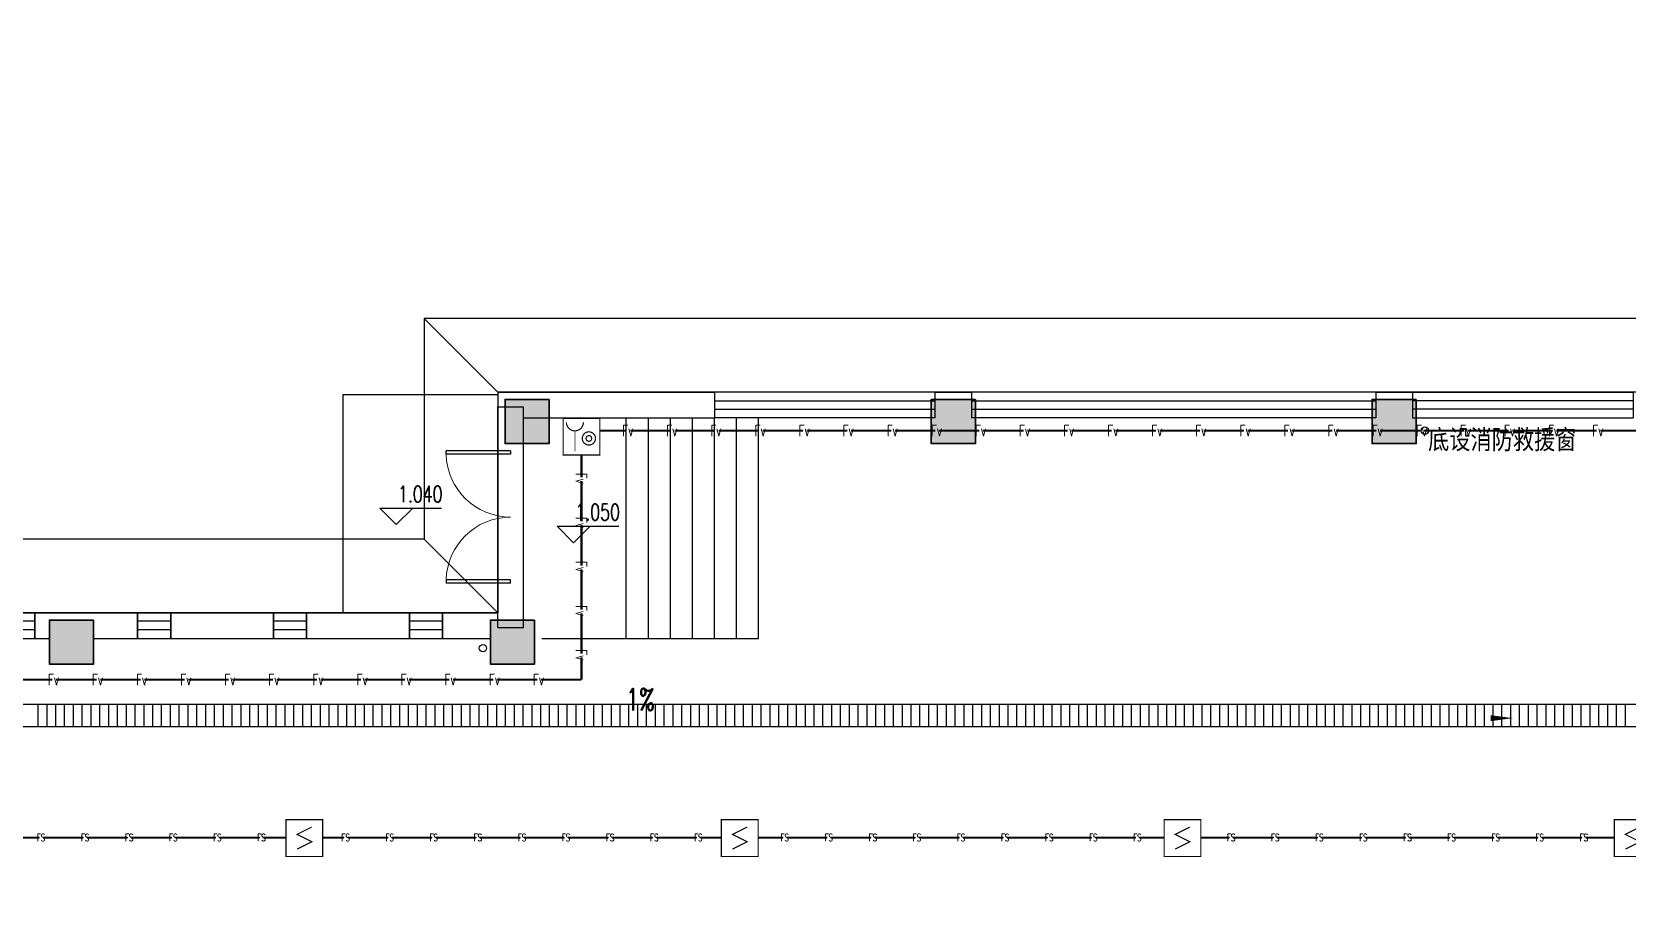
# Model space of a CAD drawing. Extents: x 815029915 to 815825525, y 579155098 to 579748855.
# Drawn here: x 815595928 to 815617636, y 579583077 to 579594927 of the extents above; entities that cross this region are included whole.
import ezdxf

# ---------------------------------------------------------------- set-up
doc = ezdxf.new("R2010")
doc.units = 0
doc.header["$LTSCALE"] = 100
doc.header["$MEASUREMENT"] = 0
for name, color, linetype in [('COLUMN', 9, 'Continuous'), ('DIM_ELEV', 3, 'Continuous'), ('DIM_SYMB', 3, 'Continuous'), ('E-TEXT-PLAN-DER', 7, 'Continuous'), ('GROUND', 2, 'Continuous'), ('PUB_TEXT', 7, 'Continuous'), ('STAIR', 2, 'Continuous'), ('T-EQUP-FIRE', 7, 'Continuous'), ('WALL', 9, 'Continuous'), ('WINDOW', 4, 'Continuous'), ('电-弱电平面-线缆', 3, 'Continuous')]:
    doc.layers.add(name, color=color, linetype=linetype)
doc.layers.add('柱填充', color=9, linetype='Continuous', lineweight=18)
doc.layers.add('砼柱', color=2, linetype='Continuous', lineweight=35)
doc.styles.add('_TCH_DIM', font='SIMPLEX', dxfattribs={"bigfont": 'GBCBIG'})
doc.styles.add('IDQSTYLE', font='txt.shx', dxfattribs={"width": 0.7, "bigfont": 'hztxt.shx'})
doc.styles.add('宋体-TK', font='', dxfattribs={"width": 0.8})
doc.styles.get('宋体-TK').set_extended_font_data('SimSun')
doc.linetypes.add('消防电话线路A', pattern='A,5.5,-0.25,["Fv",IDQSTYLE,S=1.5,R=0,X=-0.125,Y=-0.75],-0.25', length=6)
doc.linetypes.add('火灾报警信号线路', pattern='A,5.5,-0.25,["FS",IDQSTYLE,S=1,R=0,X=-0.125,Y=-0.5],-0.25', length=6)

# ---------------------------------------------------------------- blocks, each defined once
blk = doc.blocks.new('HC001224')
at = {"color": 0, "linetype": 'Continuous', "const_width": 0.2}
blk.add_lwpolyline([(-3.125, 3.125), (3.125, 3.125), (3.125, -3.125), (-3.125, -3.125)], close=True, dxfattribs=at)
blk.add_lwpolyline([(1.25, 1.875), (-1.25, 0.625), (1.25, -0.625), (-1.25, -1.875)], dxfattribs=at)
at = {"color": 0, "style": 'IDQSTYLE', "width": 0.7}
blk.add_attdef('PSFHATT', (5.125, -3.125), '', height=2.5, dxfattribs=at)
blk = doc.blocks.new('HC001208')
at = {"color": 0, "linetype": 'Continuous', "const_width": 0.2}
blk.add_lwpolyline([(-3.12, 3.12), (3.12, 3.12), (3.12, -3.12), (-3.12, -3.12)], close=True, dxfattribs=at)
blk.add_lwpolyline([(-2.56, 2.42, 0.198912), (-2.14, 1.4, 0.198912), (-1.12, 0.98, 0.198912), (-0.1, 1.4, 0.198912), (0.32, 2.42)], format="xyb", dxfattribs=at)
at = {"color": 0, "linetype": 'Continuous', "const_width": 0.128}
blk.add_lwpolyline([(-1.12, 0.98), (-1.12, -2.52)], dxfattribs=at)
at = {"color": 0, "linetype": 'Continuous', "const_width": 0.2}
for points in [[(2.38, -0.31, 1), (0.14, -0.31, 1)], [(0.78, -0.31, 1), (1.74, -0.31, 1)]]:
    blk.add_lwpolyline(points, format="xyb", close=True, dxfattribs=at)
at = {"layer": 'E-TEXT-PLAN-DER', "color": 0, "style": 'IDQSTYLE', "width": 0.7}
blk.add_attdef('PSFHATT', (5.12, -3.12), '', height=2.5, dxfattribs=at)
blk = doc.blocks.new('$TCHSYS$WIN2D')
for p, q in [((-0.5, 0.5), (0.5, 0.5)), ((-0.5, 0.5), (-0.5, -0.5)), ((0.5, 0.5), (0.5, -0.5)), ((0.5, 0.1667), (-0.5, 0.1667)), ((0.5, -0.1667), (-0.5, -0.1667)), ((-0.5, -0.5), (0.5, -0.5))]:
    blk.add_line(p, q)
blk = doc.blocks.new('$DorLib2D$00000002')
for p, q in [((-0.5, 0), (-0.5, 0.4875)), ((-0.475, 0.4875), (-0.5, 0.4875)), ((-0.475, 0), (-0.475, 0.4875)), ((0.475, 0), (0.475, 0.4875)), ((0.475, 0.4875), (0.5, 0.4875)), ((0.5, 0), (0.5, 0.4875)), ((-0.5, 0), (-0.475, 0)), ((0.5, 0), (0.475, 0))]:
    blk.add_line(p, q)
at = {"lineweight": 13}
for centre, start, end in [((-0.4875, 0), 0, 88.53072), ((0.4875, 0), 91.46928, 180)]:
    blk.add_arc(centre, 0.4875, start, end, dxfattribs=at)

msp = doc.modelspace()

# ---------------------------------------------------------------- hatches: boundary and pattern name
at = {"layer": '柱填充', "lineweight": 18}
for points in [[(815602966.8, 579589927.4), (815602366.8, 579589927.4), (815602366.8, 579589327.4), (815602966.8, 579589327.4)], [(815608766.8, 579589927.4), (815608166.8, 579589927.4), (815608166.8, 579589327.4), (815608766.8, 579589327.4)], [(815614766.8, 579589927.4), (815614166.8, 579589927.4), (815614166.8, 579589327.4), (815614766.8, 579589327.4)], [(815596766.8, 579586927.4), (815596166.8, 579586927.4), (815596166.8, 579586327.4), (815596766.8, 579586327.4)], [(815602766.8, 579586927.4), (815602166.8, 579586927.4), (815602166.8, 579586327.4), (815602766.8, 579586327.4)]]:
    msp.add_hatch(color=250, dxfattribs=at).paths.add_polyline_path(points)

# ---------------------------------------------------------------- linework, layer by layer
for p, q in [((815620666.8, 579590027.4), (815602266.8, 579590027.4)), ((815602266.8, 579590027.4), (815602266.8, 579587027.4)), ((815602266.8, 579587027.4), (815590266.8, 579587027.4)), ((815645846.9, 579585777.4), (815590616.8, 579585777.4)), ((815590616.8, 579585477.4), (815646146.9, 579585477.4))]:
    msp.add_line(p, q)
at = {"color": 2}
for p, q in [((815604016.8, 579586677.4), (815604016.8, 579589677.4)), ((815604316.8, 579586677.4), (815604316.8, 579589677.4)), ((815604616.8, 579586677.4), (815604616.8, 579589677.4)), ((815604916.8, 579586677.4), (815604916.8, 579589677.4)), ((815605216.8, 579586677.4), (815605216.8, 579589677.4)), ((815605516.8, 579586677.4), (815605516.8, 579589677.4)), ((815605816.8, 579586677.4), (815605816.8, 579589677.4)), ((815602866.8, 579586677.4), (815605816.8, 579586677.4))]:
    msp.add_line(p, q, dxfattribs=at)
at = {"color": 252, "linetype": 'Continuous'}
for p, q in [((815596009.1, 579585777.4), (815596009.1, 579585477.4)), ((815596129.1, 579585777.4), (815596129.1, 579585477.4)), ((815596249.1, 579585777.4), (815596249.1, 579585477.4)), ((815596369.1, 579585777.4), (815596369.1, 579585477.4)), ((815596489.1, 579585777.4), (815596489.1, 579585477.4)), ((815596609.1, 579585777.4), (815596609.1, 579585477.4)), ((815596729.1, 579585777.4), (815596729.1, 579585477.4)), ((815596849.1, 579585777.4), (815596849.1, 579585477.4)), ((815596969.1, 579585777.4), (815596969.1, 579585477.4)), ((815597089.1, 579585777.4), (815597089.1, 579585477.4)), ((815597209.1, 579585777.4), (815597209.1, 579585477.4)), ((815597329.1, 579585777.4), (815597329.1, 579585477.4)), ((815597449.1, 579585777.4), (815597449.1, 579585477.4)), ((815597569.1, 579585777.4), (815597569.1, 579585477.4)), ((815597689.1, 579585777.4), (815597689.1, 579585477.4)), ((815597809.1, 579585777.4), (815597809.1, 579585477.4)), ((815597929.1, 579585777.4), (815597929.1, 579585477.4)), ((815598049.1, 579585777.4), (815598049.1, 579585477.4)), ((815598169.1, 579585777.4), (815598169.1, 579585477.4)), ((815598289.1, 579585777.4), (815598289.1, 579585477.4)), ((815598409.1, 579585777.4), (815598409.1, 579585477.4)), ((815598529.1, 579585777.4), (815598529.1, 579585477.4)), ((815598649.1, 579585777.4), (815598649.1, 579585477.4)), ((815598769.1, 579585777.4), (815598769.1, 579585477.4)), ((815598889.1, 579585777.4), (815598889.1, 579585477.4)), ((815599009.1, 579585777.4), (815599009.1, 579585477.4)), ((815599129.1, 579585777.4), (815599129.1, 579585477.4)), ((815599249.1, 579585777.4), (815599249.1, 579585477.4)), ((815599369.1, 579585777.4), (815599369.1, 579585477.4)), ((815599489.1, 579585777.4), (815599489.1, 579585477.4)), ((815599609.1, 579585777.4), (815599609.1, 579585477.4)), ((815599729.1, 579585777.4), (815599729.1, 579585477.4)), ((815599849.1, 579585777.4), (815599849.1, 579585477.4)), ((815599969.1, 579585777.4), (815599969.1, 579585477.4)), ((815600089.1, 579585777.4), (815600089.1, 579585477.4)), ((815600209.1, 579585777.4), (815600209.1, 579585477.4)), ((815600329.1, 579585777.4), (815600329.1, 579585477.4)), ((815600449.1, 579585777.4), (815600449.1, 579585477.4)), ((815600569.1, 579585777.4), (815600569.1, 579585477.4)), ((815600689.1, 579585777.4), (815600689.1, 579585477.4)), ((815600809.1, 579585777.4), (815600809.1, 579585477.4)), ((815600929.1, 579585777.4), (815600929.1, 579585477.4)), ((815601049.1, 579585777.4), (815601049.1, 579585477.4)), ((815601169.1, 579585777.4), (815601169.1, 579585477.4)), ((815601289.1, 579585777.4), (815601289.1, 579585477.4)), ((815601409.1, 579585777.4), (815601409.1, 579585477.4)), ((815601529.1, 579585777.4), (815601529.1, 579585477.4)), ((815601649.1, 579585777.4), (815601649.1, 579585477.4)), ((815601769.1, 579585777.4), (815601769.1, 579585477.4)), ((815601889.1, 579585777.4), (815601889.1, 579585477.4)), ((815602009.1, 579585777.4), (815602009.1, 579585477.4)), ((815602129.1, 579585777.4), (815602129.1, 579585477.4)), ((815602249.1, 579585777.4), (815602249.1, 579585477.4)), ((815602369.1, 579585777.4), (815602369.1, 579585477.4)), ((815602489.1, 579585777.4), (815602489.1, 579585477.4)), ((815602609.1, 579585777.4), (815602609.1, 579585477.4)), ((815602729.1, 579585777.4), (815602729.1, 579585477.4)), ((815602849.1, 579585777.4), (815602849.1, 579585477.4)), ((815602969.1, 579585777.4), (815602969.1, 579585477.4)), ((815603089.1, 579585777.4), (815603089.1, 579585477.4)), ((815603209.1, 579585777.4), (815603209.1, 579585477.4)), ((815603329.1, 579585777.4), (815603329.1, 579585477.4)), ((815603449.1, 579585777.4), (815603449.1, 579585477.4)), ((815603569.1, 579585777.4), (815603569.1, 579585477.4)), ((815603689.1, 579585777.4), (815603689.1, 579585477.4)), ((815603809.1, 579585777.4), (815603809.1, 579585477.4)), ((815603929.1, 579585777.4), (815603929.1, 579585477.4)), ((815604049.1, 579585777.4), (815604049.1, 579585477.4)), ((815604169.1, 579585777.4), (815604169.1, 579585477.4)), ((815604289.1, 579585777.4), (815604289.1, 579585477.4)), ((815604409.1, 579585777.4), (815604409.1, 579585477.4)), ((815604529.1, 579585777.4), (815604529.1, 579585477.4)), ((815604649.1, 579585777.4), (815604649.1, 579585477.4)), ((815604769.1, 579585777.4), (815604769.1, 579585477.4)), ((815604889.1, 579585777.4), (815604889.1, 579585477.4)), ((815605009.1, 579585777.4), (815605009.1, 579585477.4)), ((815605129.1, 579585777.4), (815605129.1, 579585477.4)), ((815605249.1, 579585777.4), (815605249.1, 579585477.4)), ((815605369.1, 579585777.4), (815605369.1, 579585477.4)), ((815605489.1, 579585777.4), (815605489.1, 579585477.4)), ((815605609.1, 579585777.4), (815605609.1, 579585477.4)), ((815605729.1, 579585777.4), (815605729.1, 579585477.4)), ((815605849.1, 579585777.4), (815605849.1, 579585477.4)), ((815605969.1, 579585777.4), (815605969.1, 579585477.4)), ((815606089.1, 579585777.4), (815606089.1, 579585477.4)), ((815606209.1, 579585777.4), (815606209.1, 579585477.4)), ((815606329.1, 579585777.4), (815606329.1, 579585477.4)), ((815606449.1, 579585777.4), (815606449.1, 579585477.4)), ((815606569.1, 579585777.4), (815606569.1, 579585477.4)), ((815606689.1, 579585777.4), (815606689.1, 579585477.4)), ((815606809.1, 579585777.4), (815606809.1, 579585477.4)), ((815606929.1, 579585777.4), (815606929.1, 579585477.4)), ((815607049.1, 579585777.4), (815607049.1, 579585477.4)), ((815607169.1, 579585777.4), (815607169.1, 579585477.4)), ((815607289.1, 579585777.4), (815607289.1, 579585477.4)), ((815607409.1, 579585777.4), (815607409.1, 579585477.4)), ((815607529.1, 579585777.4), (815607529.1, 579585477.4)), ((815607649.1, 579585777.4), (815607649.1, 579585477.4)), ((815607769.1, 579585777.4), (815607769.1, 579585477.4)), ((815607889.1, 579585777.4), (815607889.1, 579585477.4)), ((815608009.1, 579585777.4), (815608009.1, 579585477.4)), ((815608129.1, 579585777.4), (815608129.1, 579585477.4)), ((815608249.1, 579585777.4), (815608249.1, 579585477.4)), ((815608369.1, 579585777.4), (815608369.1, 579585477.4)), ((815608489.1, 579585777.4), (815608489.1, 579585477.4)), ((815608609.1, 579585777.4), (815608609.1, 579585477.4)), ((815608729.1, 579585777.4), (815608729.1, 579585477.4)), ((815608849.1, 579585777.4), (815608849.1, 579585477.4)), ((815608969.1, 579585777.4), (815608969.1, 579585477.4)), ((815609089.1, 579585777.4), (815609089.1, 579585477.4)), ((815609209.1, 579585777.4), (815609209.1, 579585477.4)), ((815609329.1, 579585777.4), (815609329.1, 579585477.4)), ((815609449.1, 579585777.4), (815609449.1, 579585477.4)), ((815609569.1, 579585777.4), (815609569.1, 579585477.4)), ((815609689.1, 579585777.4), (815609689.1, 579585477.4)), ((815609809.1, 579585777.4), (815609809.1, 579585477.4)), ((815609929.1, 579585777.4), (815609929.1, 579585477.4)), ((815610049.1, 579585777.4), (815610049.1, 579585477.4)), ((815610169.1, 579585777.4), (815610169.1, 579585477.4)), ((815610289.1, 579585777.4), (815610289.1, 579585477.4)), ((815610409.1, 579585777.4), (815610409.1, 579585477.4)), ((815610529.1, 579585777.4), (815610529.1, 579585477.4)), ((815610649.1, 579585777.4), (815610649.1, 579585477.4)), ((815610769.1, 579585777.4), (815610769.1, 579585477.4)), ((815610889.1, 579585777.4), (815610889.1, 579585477.4)), ((815611009.1, 579585777.4), (815611009.1, 579585477.4)), ((815611129.1, 579585777.4), (815611129.1, 579585477.4)), ((815611249.1, 579585777.4), (815611249.1, 579585477.4)), ((815611369.1, 579585777.4), (815611369.1, 579585477.4)), ((815611489.1, 579585777.4), (815611489.1, 579585477.4)), ((815611609.1, 579585777.4), (815611609.1, 579585477.4)), ((815611729.1, 579585777.4), (815611729.1, 579585477.4)), ((815611849.1, 579585777.4), (815611849.1, 579585477.4)), ((815611969.1, 579585777.4), (815611969.1, 579585477.4)), ((815612089.1, 579585777.4), (815612089.1, 579585477.4)), ((815612209.1, 579585777.4), (815612209.1, 579585477.4)), ((815612329.1, 579585777.4), (815612329.1, 579585477.4)), ((815612449.1, 579585777.4), (815612449.1, 579585477.4)), ((815612569.1, 579585777.4), (815612569.1, 579585477.4)), ((815612689.1, 579585777.4), (815612689.1, 579585477.4)), ((815612809.1, 579585777.4), (815612809.1, 579585477.4)), ((815612929.1, 579585777.4), (815612929.1, 579585477.4)), ((815613049.1, 579585777.4), (815613049.1, 579585477.4)), ((815613169.1, 579585777.4), (815613169.1, 579585477.4)), ((815613289.1, 579585777.4), (815613289.1, 579585477.4)), ((815613409.1, 579585777.4), (815613409.1, 579585477.4)), ((815613529.1, 579585777.4), (815613529.1, 579585477.4)), ((815613649.1, 579585777.4), (815613649.1, 579585477.4)), ((815613769.1, 579585777.4), (815613769.1, 579585477.4)), ((815613889.1, 579585777.4), (815613889.1, 579585477.4)), ((815614009.1, 579585777.4), (815614009.1, 579585477.4)), ((815614129.1, 579585777.4), (815614129.1, 579585477.4)), ((815614249.1, 579585777.4), (815614249.1, 579585477.4)), ((815614369.1, 579585777.4), (815614369.1, 579585477.4)), ((815614489.1, 579585777.4), (815614489.1, 579585477.4)), ((815614609.1, 579585777.4), (815614609.1, 579585477.4)), ((815614729.1, 579585777.4), (815614729.1, 579585477.4)), ((815614849.1, 579585777.4), (815614849.1, 579585477.4)), ((815614969.1, 579585777.4), (815614969.1, 579585477.4)), ((815615089.1, 579585777.4), (815615089.1, 579585477.4)), ((815615209.1, 579585777.4), (815615209.1, 579585477.4)), ((815615329.1, 579585777.4), (815615329.1, 579585477.4)), ((815615449.1, 579585777.4), (815615449.1, 579585477.4)), ((815615569.1, 579585777.4), (815615569.1, 579585477.4)), ((815615689.1, 579585777.4), (815615689.1, 579585477.4)), ((815615809.1, 579585777.4), (815615809.1, 579585477.4)), ((815615929.1, 579585777.4), (815615929.1, 579585477.4)), ((815616049.1, 579585777.4), (815616049.1, 579585477.4)), ((815616169.1, 579585777.4), (815616169.1, 579585477.4)), ((815616289.1, 579585777.4), (815616289.1, 579585477.4)), ((815616409.1, 579585777.4), (815616409.1, 579585477.4)), ((815616529.1, 579585777.4), (815616529.1, 579585477.4)), ((815616649.1, 579585777.4), (815616649.1, 579585477.4)), ((815616769.1, 579585777.4), (815616769.1, 579585477.4)), ((815616889.1, 579585777.4), (815616889.1, 579585477.4)), ((815617009.1, 579585777.4), (815617009.1, 579585477.4)), ((815617129.1, 579585777.4), (815617129.1, 579585477.4)), ((815617249.1, 579585777.4), (815617249.1, 579585477.4)), ((815617369.1, 579585777.4), (815617369.1, 579585477.4)), ((815617489.1, 579585777.4), (815617489.1, 579585477.4)), ((815617609.1, 579585777.4), (815617609.1, 579585477.4))]:
    msp.add_line(p, q, dxfattribs=at)
for centre in [(815614883.2, 579589503.3), (815602066, 579586545.4)]:
    msp.add_circle(centre, 50)
at = {"layer": 'COLUMN'}
for points in [[(815608166.8, 579589327.4), (815608766.8, 579589327.4), (815608766.8, 579589927.4), (815608166.8, 579589927.4)], [(815614166.8, 579589327.4), (815614766.8, 579589327.4), (815614766.8, 579589927.4), (815614166.8, 579589927.4)], [(815596166.8, 579586327.4), (815596766.8, 579586327.4), (815596766.8, 579586927.4), (815596166.8, 579586927.4)], [(815602166.8, 579586327.4), (815602766.8, 579586327.4), (815602766.8, 579586927.4), (815602166.8, 579586927.4)]]:
    msp.add_lwpolyline(points, close=True, dxfattribs=at)
at = {"layer": 'DIM_ELEV'}
for p, q in [((815600885.9, 579588224.9), (815600660.9, 579588449.9)), ((815600660.9, 579588449.9), (815601502, 579588449.9)), ((815600885.9, 579588224.9), (815601110.9, 579588449.9)), ((815603299.3, 579587979.8), (815603074.3, 579588204.8)), ((815603074.3, 579588204.8), (815603915.5, 579588204.8)), ((815603299.3, 579587979.8), (815603524.3, 579588204.8))]:
    msp.add_line(p, q, dxfattribs=at)
at = {"layer": 'DIM_SYMB'}
msp.add_lwpolyline([(815592319.5, 579585592.6, 0, 0, 0), (815616080.6, 579585592.6, 0, 80, 0), (815615780.6, 579585592.6, 0, 0, 0)], format="xyseb", dxfattribs=at)
at = {"layer": 'GROUND'}
for p, q in [((815602266.8, 579590027.4), (815601266.8, 579591027.4)), ((815602266.8, 579587027.4), (815601266.8, 579588027.4))]:
    msp.add_line(p, q, dxfattribs=at)
for points in [[(815661777.4, 579588145.4), (815658171.1, 579584539.2), (815650182.9, 579592527.4), (815648966.8, 579592527.4), (815648966.8, 579594027.4), (815633666.8, 579594027.4), (815633666.8, 579594927.4), (815625266.8, 579594927.4), (815625266.8, 579588027.4), (815621666.8, 579588027.4), (815621666.8, 579591027.4), (815601266.8, 579591027.4), (815601266.8, 579588027.4), (815589266.8, 579588027.4), (815589266.8, 579574227.4), (815601266.8, 579574227.4), (815601266.8, 579571227.4), (815620266.8, 579571227.4)], [(815661777.4, 579586731.2), (815658171.1, 579583125), (815649768.7, 579591527.4), (815647966.8, 579591527.4), (815647966.8, 579593027.4), (815632666.8, 579593027.4), (815632666.8, 579593927.4), (815626266.8, 579593927.4), (815626266.8, 579587027.4), (815620666.8, 579587027.4), (815620666.8, 579590027.4), (815602266.8, 579590027.4), (815602266.8, 579587027.4), (815590266.8, 579587027.4), (815590266.8, 579575227.4), (815602266.8, 579575227.4), (815602266.8, 579572227.4), (815620266.8, 579572227.4)]]:
    msp.add_lwpolyline(points, dxfattribs=at)
at = {"layer": 'STAIR'}
for p, q in [((815602261.3, 579589988.9), (815600161.3, 579589988.9)), ((815600161.3, 579589988.9), (815600161.3, 579587027.4)), ((815600161.3, 579587027.4), (815602261.3, 579587027.4))]:
    msp.add_line(p, q, dxfattribs=at)
at = {"layer": 'WALL'}
for p, q in [((815602266.8, 579590027.4), (815605216.8, 579590027.4)), ((815608216.8, 579590027.4), (815608716.8, 579590027.4)), ((815614216.8, 579590027.4), (815614716.8, 579590027.4)), ((815602266.8, 579586827.4), (815602266.8, 579589827.4)), ((815602266.8, 579589827.4), (815602616.8, 579589827.4)), ((815602616.8, 579586827.4), (815602616.8, 579589827.4)), ((815602616.8, 579589677.4), (815605216.8, 579589677.4)), ((815595966.8, 579587027.4), (815597366.8, 579587027.4)), ((815597816.8, 579587027.4), (815599216.8, 579587027.4)), ((815599666.8, 579587027.4), (815601066.8, 579587027.4)), ((815601516.8, 579587027.4), (815602266.8, 579587027.4)), ((815602266.8, 579586827.4), (815602616.8, 579586827.4)), ((815595966.8, 579586677.4), (815596166.8, 579586677.4)), ((815596766.8, 579586677.4), (815597366.8, 579586677.4)), ((815597816.8, 579586677.4), (815599216.8, 579586677.4)), ((815599666.8, 579586677.4), (815601066.8, 579586677.4)), ((815601516.8, 579586677.4), (815602166.8, 579586677.4))]:
    msp.add_line(p, q, dxfattribs=at)
for points in [[(815605216.8, 579590027.4), (815605216.8, 579589677.4)], [(815608216.8, 579590027.4), (815608216.8, 579589927.4)], [(815608716.8, 579590027.4), (815608716.8, 579589927.4)], [(815614216.8, 579590027.4), (815614216.8, 579589927.4)], [(815614716.8, 579590027.4), (815614716.8, 579589927.4)], [(815595966.8, 579587027.4), (815595966.8, 579586677.4)], [(815597366.8, 579587027.4), (815597366.8, 579586677.4)], [(815597816.8, 579587027.4), (815597816.8, 579586677.4)], [(815599216.8, 579587027.4), (815599216.8, 579586677.4)], [(815599666.8, 579587027.4), (815599666.8, 579586677.4)], [(815601066.8, 579587027.4), (815601066.8, 579586677.4)], [(815601516.8, 579587027.4), (815601516.8, 579586677.4)]]:
    msp.add_lwpolyline(points, dxfattribs=at)
at = {"layer": '电-弱电平面-线缆', "color": 10, "linetype": 'Continuous', "const_width": 30}
for points in [[(815603661.3, 579589502.9), (815604023.2, 579589502.9)], [(815604073.2, 579589502.9), (815604623.2, 579589502.9)], [(815604673.2, 579589502.9), (815605223.2, 579589502.9)], [(815605273.2, 579589502.9), (815605823.2, 579589502.9)], [(815605873.2, 579589502.9), (815606423.2, 579589502.9)], [(815606473.2, 579589502.9), (815607023.2, 579589502.9)], [(815607073.2, 579589502.9), (815607623.2, 579589502.9)], [(815607673.2, 579589502.9), (815608223.2, 579589502.9)], [(815608273.2, 579589502.9), (815608823.2, 579589502.9)], [(815608873.2, 579589502.9), (815609423.2, 579589502.9)], [(815609473.2, 579589502.9), (815610023.2, 579589502.9)], [(815610073.2, 579589502.9), (815610623.2, 579589502.9)], [(815610673.2, 579589502.9), (815611223.2, 579589502.9)], [(815611273.2, 579589502.9), (815611823.2, 579589502.9)], [(815611873.2, 579589502.9), (815612423.2, 579589502.9)], [(815612473.2, 579589502.9), (815613023.2, 579589502.9)], [(815613073.2, 579589502.9), (815613623.2, 579589502.9)], [(815613673.2, 579589502.9), (815614223.2, 579589502.9)], [(815614273.2, 579589502.9), (815614823.2, 579589502.9)], [(815614873.2, 579589502.9), (815615423.2, 579589502.9)], [(815615473.2, 579589502.9), (815616023.2, 579589502.9)], [(815616073.2, 579589502.9), (815616623.2, 579589502.9)], [(815616673.2, 579589502.9), (815617223.2, 579589502.9)], [(815617273.2, 579589502.9), (815617823.2, 579589502.9)], [(815603406.9, 579589172.4), (815603406.9, 579588869.2)], [(815603406.9, 579588819.2), (815603406.9, 579588269.2)], [(815603406.9, 579588219.2), (815603406.9, 579587669.2)], [(815603406.9, 579587619.2), (815603406.9, 579587069.2)], [(815603406.9, 579587019.2), (815603406.9, 579586469.2)], [(815603406.9, 579586419.2), (815603406.9, 579586116)], [(815595657.5, 579586116), (815596207.5, 579586116)], [(815596257.5, 579586116), (815596807.5, 579586116)], [(815596857.5, 579586116), (815597407.5, 579586116)], [(815597457.5, 579586116), (815598007.5, 579586116)], [(815598057.5, 579586116), (815598607.5, 579586116)], [(815598657.5, 579586116), (815599207.5, 579586116)], [(815599257.5, 579586116), (815599807.5, 579586116)], [(815599857.5, 579586116), (815600407.5, 579586116)], [(815600457.5, 579586116), (815601007.5, 579586116)], [(815601057.5, 579586116), (815601607.5, 579586116)], [(815601657.5, 579586116), (815602207.5, 579586116)], [(815602257.5, 579586116), (815602807.5, 579586116)], [(815602857.5, 579586116), (815603406.9, 579586116)]]:
    msp.add_lwpolyline(points, dxfattribs=at)
at = {"layer": '电-弱电平面-线缆', "color": 6, "linetype": 'Continuous', "const_width": 30}
for points in [[(815595478.5, 579583968), (815596028.5, 579583968)], [(815596078.5, 579583968), (815596628.5, 579583968)], [(815596678.5, 579583968), (815597228.5, 579583968)], [(815597278.5, 579583968), (815597828.5, 579583968)], [(815597878.5, 579583968), (815598428.5, 579583968)], [(815598478.5, 579583968), (815599028.5, 579583968)], [(815599078.5, 579583968), (815599385.9, 579583968)], [(815599886.1, 579583968), (815600173.5, 579583968)], [(815600223.5, 579583968), (815600773.5, 579583968)], [(815600823.5, 579583968), (815601373.5, 579583968)], [(815601423.5, 579583968), (815601973.5, 579583968)], [(815602023.5, 579583968), (815602573.5, 579583968)], [(815602623.5, 579583968), (815603173.5, 579583968)], [(815603223.5, 579583968), (815603773.5, 579583968)], [(815603823.5, 579583968), (815604373.5, 579583968)], [(815604423.5, 579583968), (815604973.5, 579583968)], [(815605023.5, 579583968), (815605310.9, 579583968)], [(815605811.1, 579583968), (815606148.7, 579583968)], [(815606198.7, 579583968), (815606748.7, 579583968)], [(815606798.7, 579583968), (815607348.7, 579583968)], [(815607398.7, 579583968), (815607948.7, 579583968)], [(815607998.7, 579583968), (815608548.7, 579583968)], [(815608598.7, 579583968), (815609148.7, 579583968)], [(815609198.7, 579583968), (815609748.7, 579583968)], [(815609798.7, 579583968), (815610348.7, 579583968)], [(815610398.7, 579583968), (815610948.7, 579583968)], [(815610998.7, 579583968), (815611336.3, 579583968)], [(815611836.5, 579583968), (815612224.3, 579583968)], [(815612274.3, 579583968), (815612824.3, 579583968)], [(815612874.3, 579583968), (815613424.3, 579583968)], [(815613474.3, 579583968), (815614024.3, 579583968)], [(815614074.3, 579583968), (815614624.3, 579583968)], [(815614674.3, 579583968), (815615224.3, 579583968)], [(815615274.3, 579583968), (815615824.3, 579583968)], [(815615874.3, 579583968), (815616424.3, 579583968)], [(815616474.3, 579583968), (815617024.3, 579583968)], [(815617074.3, 579583968), (815617462.1, 579583968)]]:
    msp.add_lwpolyline(points, dxfattribs=at)
at = {"layer": '砼柱', "color": 3, "lineweight": 35}
for points in [[(815602966.8, 579589927.4), (815602366.8, 579589927.4), (815602366.8, 579589327.4), (815602966.8, 579589327.4)], [(815608766.8, 579589927.4), (815608166.8, 579589927.4), (815608166.8, 579589327.4), (815608766.8, 579589327.4)], [(815614766.8, 579589927.4), (815614166.8, 579589927.4), (815614166.8, 579589327.4), (815614766.8, 579589327.4)], [(815596766.8, 579586927.4), (815596166.8, 579586927.4), (815596166.8, 579586327.4), (815596766.8, 579586327.4)], [(815602766.8, 579586927.4), (815602166.8, 579586927.4), (815602166.8, 579586327.4), (815602766.8, 579586327.4)]]:
    msp.add_lwpolyline(points, close=True, dxfattribs=at)

# ---------------------------------------------------------------- block references
at = {"layer": 'T-EQUP-FIRE', "color": 4, "xscale": 80, "yscale": 80, "zscale": 80}
for name, p in [('HC001208', (815603406.9, 579589422.4)), ('HC001224', (815599636, 579583961.6)), ('HC001224', (815605561, 579583961.6)), ('HC001224', (815611586.4, 579583961.6)), ('HC001224', (815617712.2, 579583961.6))]:
    msp.add_blockref(name, p, dxfattribs=at)
at = {"layer": 'WINDOW'}
for p, xscale, yscale, zscale in [((815606716.8, 579589852.4), -3000, 350, 3000), ((815611466.8, 579589852.4), -5499.999999761581, 350, 5499.999999761581), ((815616216.8, 579589852.4), 3000, 350, 3000), ((815595741.8, 579586852.4), 450, -350, 450), ((815597591.8, 579586852.4), 450, -350, 450), ((815599441.8, 579586852.4), 450, -350, 450), ((815601291.8, 579586852.4), 450, -350, 450)]:
    msp.add_blockref('$TCHSYS$WIN2D', p, dxfattribs=dict(at, xscale=xscale, yscale=yscale, zscale=zscale))
at = {"layer": 'WINDOW', "xscale": -1800, "yscale": 1800, "zscale": 1800, "rotation": 90}
msp.add_blockref('$DorLib2D$00000002', (815602441.8, 579588327.4), dxfattribs=at)

# ---------------------------------------------------------------- texts
at = {"layer": 'DIM_ELEV', "color": 7, "style": '_TCH_DIM', "width": 0.705882}
for s, p in [('1.040', (815600909.5, 579588528.6)), ('1.050', (815603323, 579588283.5))]:
    msp.add_text(s, height=223.12, dxfattribs=at).set_placement(p)
at = {"layer": 'DIM_SYMB', "color": 7, "style": '_TCH_DIM', "width": 0.705882}
msp.add_text('1%', height=297.5, dxfattribs=at).set_placement((815604010, 579585697.6))
at = {"layer": 'PUB_TEXT', "style": '宋体-TK', "width": 0.8}
msp.add_text('底设消防救援窗', height=264.35, dxfattribs=at).set_placement((815614928, 579589252))
at = {"layer": '电-弱电平面-线缆', "color": 10, "linetype": '消防电话线路A', "style": 'IDQSTYLE', "width": 0.7}
for p in [(815603960.7, 579589427.9), (815604560.7, 579589427.9), (815605160.7, 579589427.9), (815605760.7, 579589427.9), (815606360.7, 579589427.9), (815606960.7, 579589427.9), (815607560.7, 579589427.9), (815608160.7, 579589427.9), (815608760.7, 579589427.9), (815609360.7, 579589427.9), (815609960.7, 579589427.9), (815610560.7, 579589427.9), (815611160.7, 579589427.9), (815611760.7, 579589427.9), (815612360.7, 579589427.9), (815612960.7, 579589427.9), (815613560.7, 579589427.9), (815614160.7, 579589427.9), (815614760.7, 579589427.9), (815615360.7, 579589427.9), (815615960.7, 579589427.9), (815616560.7, 579589427.9), (815617160.7, 579589427.9), (815596145, 579586041), (815596745, 579586041), (815597345, 579586041), (815597945, 579586041), (815598545, 579586041), (815599145, 579586041), (815599745, 579586041), (815600345, 579586041), (815600945, 579586041), (815601545, 579586041), (815602145, 579586041), (815602745, 579586041)]:
    msp.add_text('Fv', height=150, dxfattribs=at).set_placement(p)
for p in [(815603331.9, 579588931.7), (815603331.9, 579588331.7), (815603331.9, 579587731.7), (815603331.9, 579587131.7), (815603331.9, 579586531.7)]:
    msp.add_text('Fv', height=150, rotation=270, dxfattribs=at).set_placement(p)
at = {"layer": '电-弱电平面-线缆', "color": 6, "linetype": '火灾报警信号线路', "style": 'IDQSTYLE', "width": 0.7}
for p in [(815595995.2, 579583918), (815596595.2, 579583918), (815597195.2, 579583918), (815597795.2, 579583918), (815598395.2, 579583918), (815598995.2, 579583918), (815600140.2, 579583918), (815600740.2, 579583918), (815601340.2, 579583918), (815601940.2, 579583918), (815602540.2, 579583918), (815603140.2, 579583918), (815603740.2, 579583918), (815604340.2, 579583918), (815604940.2, 579583918), (815606115.4, 579583918), (815606715.4, 579583918), (815607315.4, 579583918), (815607915.4, 579583918), (815608515.4, 579583918), (815609115.4, 579583918), (815609715.4, 579583918), (815610315.4, 579583918), (815610915.4, 579583918), (815612191, 579583918), (815612791, 579583918), (815613391, 579583918), (815613991, 579583918), (815614591, 579583918), (815615191, 579583918), (815615791, 579583918), (815616391, 579583918), (815616991, 579583918)]:
    msp.add_text('FS', height=100, dxfattribs=at).set_placement(p)

doc.saveas('drawing.dxf')
